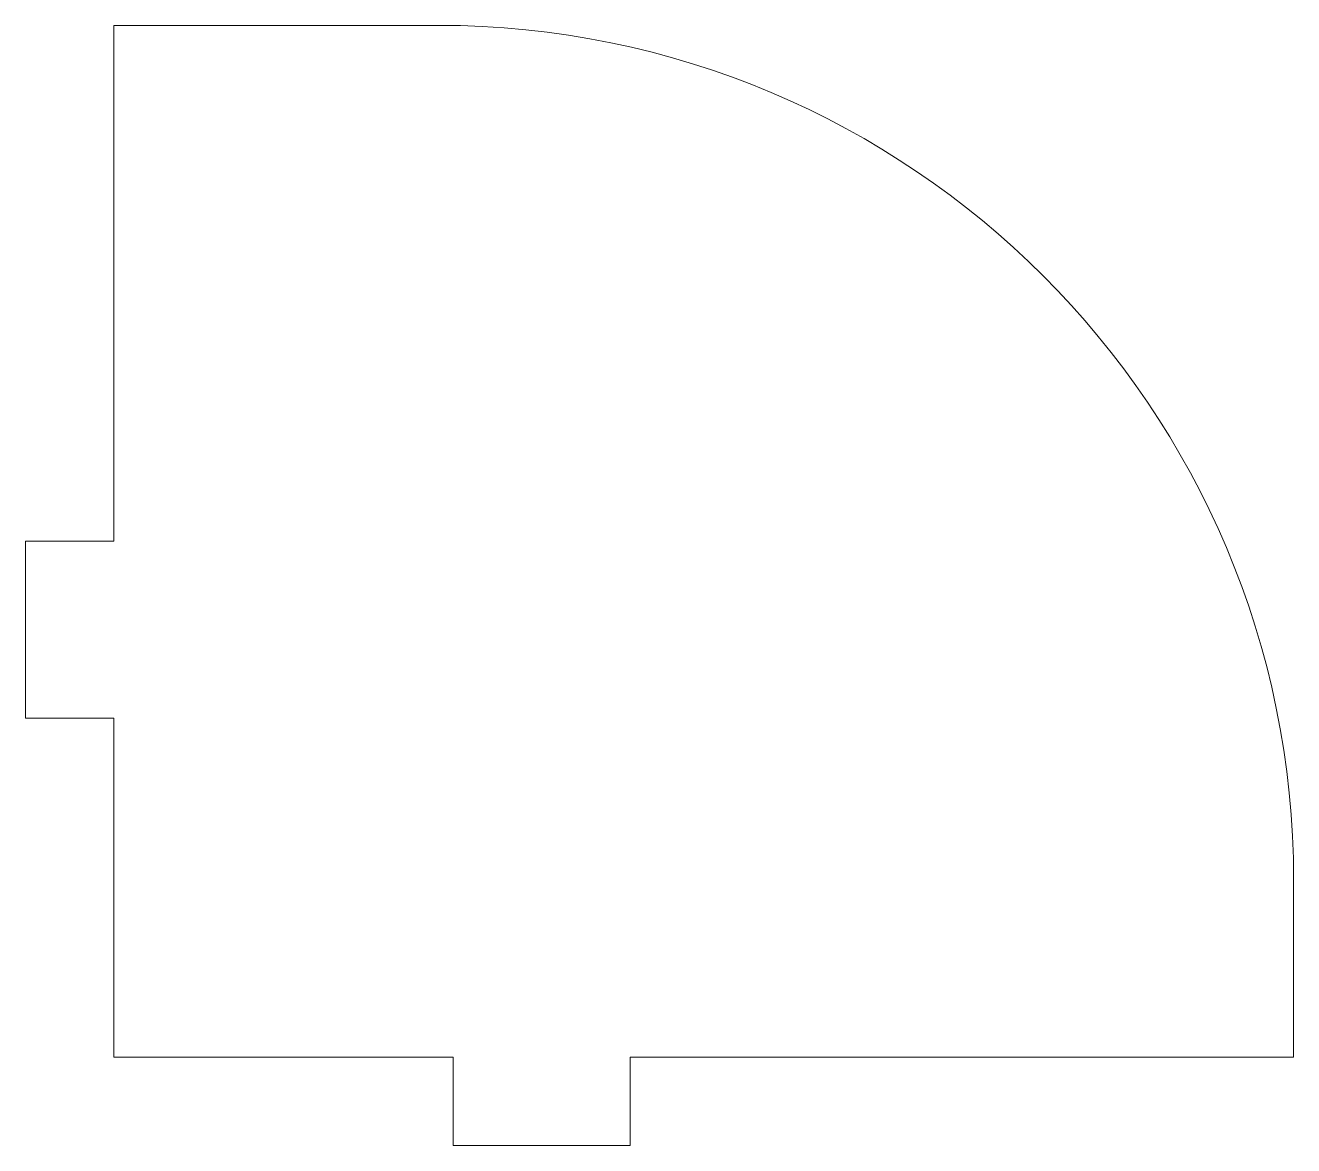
# Model space of a CAD drawing. Header units: millimetres. Extents: x -3 to 40, y -3 to 35.
import ezdxf

# ---------------------------------------------------------------- set-up
doc = ezdxf.new("R2010")
doc.units = ezdxf.units.MM

msp = doc.modelspace()

# ---------------------------------------------------------------- linework, layer by layer
at = {"color": 7, "linetype": 'Continuous', "lineweight": 15}
for p, q in [((11, 35), (0, 35)), ((0, 35), (0, 17.5)), ((0, 17.5), (-3, 17.5)), ((-3, 17.5), (-3, 11.5)), ((-3, 11.5), (0, 11.5)), ((0, 11.5), (0, 0)), ((40, 0), (40, 6)), ((0, 0), (11.5, 0)), ((11.5, 0), (11.5, -3)), ((17.5, -3), (17.5, 0)), ((17.5, 0), (40, 0)), ((11.5, -3), (17.5, -3))]:
    msp.add_line(p, q, dxfattribs=at)
msp.add_arc((11, 6), 29, 0, 90, dxfattribs=at)

doc.saveas('drawing.dxf')
